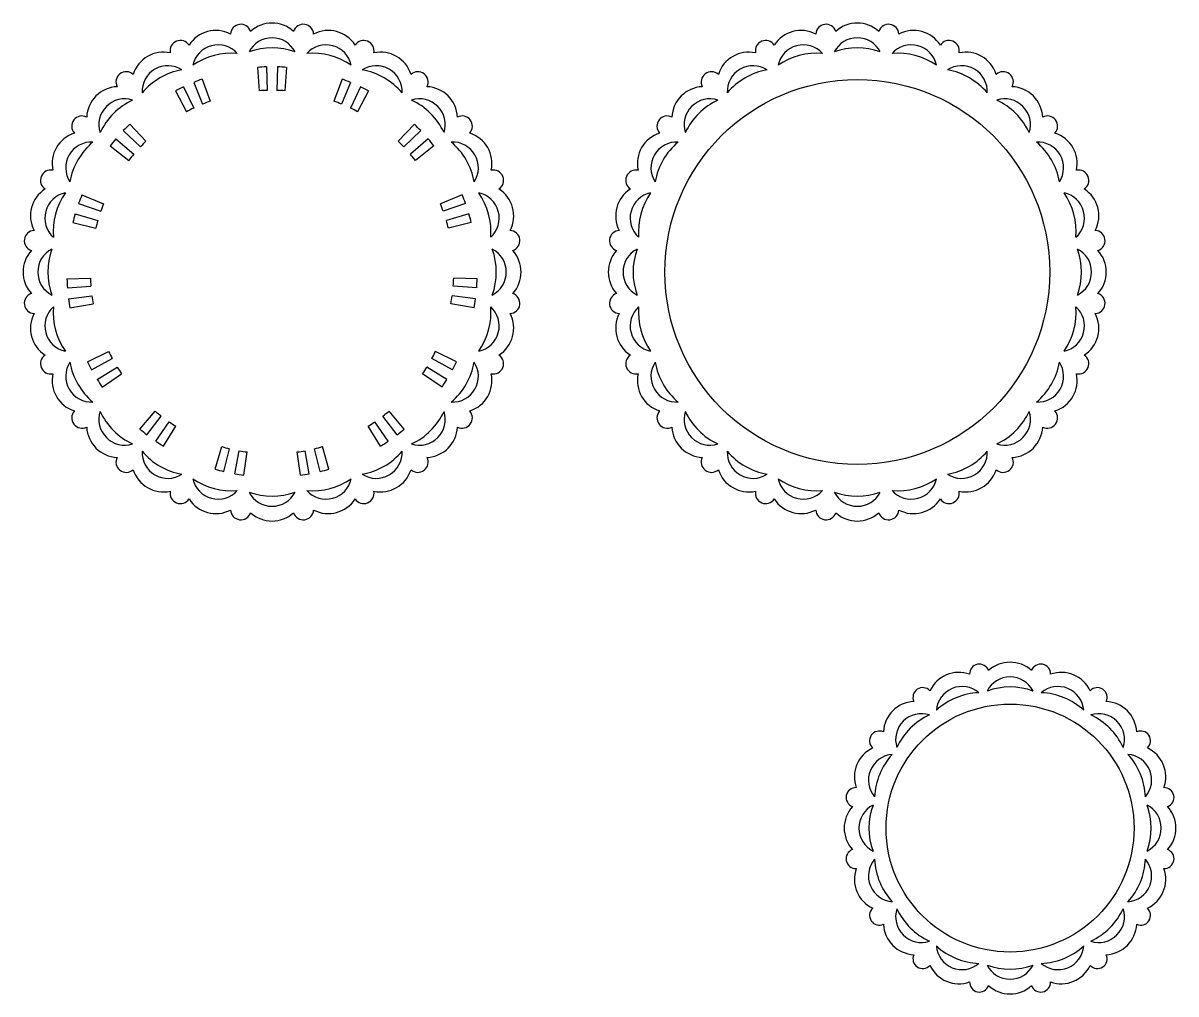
# Model space of a CAD drawing. Extents: x -970 to -444, y -372 to -141.
# Drawn here: x -969.8 to -700.2, y -370.2 to -143.1 of the extents above; entities that cross this region are included whole.
import ezdxf

# ---------------------------------------------------------------- set-up
doc = ezdxf.new("R2010")
doc.units = 0
doc.layers.get('0').update_dxf_attribs({"linetype": 'CONTINUOUS'})

msp = doc.modelspace()

# ---------------------------------------------------------------- linework, layer by layer
for p, q in [((-914.98103, -153.427978), (-914.590332, -158.914083)), ((-912.869083, -153.324265), (-912.720379, -158.822255)), ((-910.273521, -153.324265), (-910.422225, -158.822255)), ((-908.161573, -153.427978), (-908.552271, -158.914083)), ((-927.930397, -156.180451), (-926.055918, -161.351169)), ((-895.212206, -156.180451), (-897.086686, -161.351169)), ((-934.160282, -158.954174), (-931.571961, -163.80707)), ((-932.273105, -158.000421), (-929.901024, -162.962601)), ((-929.901942, -156.944711), (-927.801556, -162.027858)), ((-893.240662, -156.944711), (-895.341048, -162.027858)), ((-890.869498, -158.000421), (-893.24158, -162.962601)), ((-888.982321, -158.954174), (-891.570642, -163.80707)), ((-944.870586, -166.735665), (-941.055043, -170.696932)), ((-878.272018, -166.735665), (-882.087561, -170.696932)), ((-946.360828, -168.235751), (-942.374528, -172.025133)), ((-876.781775, -168.235751), (-880.768075, -172.025133)), ((-949.433694, -171.80351), (-945.095294, -175.184086)), ((-948.097598, -170.164629), (-943.912293, -173.732994)), ((-875.045005, -170.164629), (-879.23031, -173.732994)), ((-873.70891, -171.80351), (-878.047309, -175.184086)), ((-956.053025, -183.268529), (-950.956161, -185.335405)), ((-867.089578, -183.268529), (-872.186442, -185.335405)), ((-956.80429, -185.245061), (-951.621343, -187.08546)), ((-866.338314, -185.245061), (-871.52126, -187.08546)), ((-957.606362, -187.713588), (-952.331512, -189.271134)), ((-865.536241, -187.713588), (-870.811092, -189.271134)), ((-958.160354, -189.754218), (-952.822025, -191.077942)), ((-864.98225, -189.754218), (-870.320579, -191.077942)), ((-959.544171, -202.920359), (-954.047279, -202.735463)), ((-959.426557, -205.031578), (-953.943142, -204.604771)), ((-863.716047, -205.031578), (-869.199461, -204.604771)), ((-863.598433, -202.920359), (-869.095324, -202.735463)), ((-959.155246, -207.612921), (-953.702919, -206.890336)), ((-863.987357, -207.612921), (-869.439684, -206.890336)), ((-958.831343, -209.702459), (-953.41613, -208.740447)), ((-864.31126, -209.702459), (-869.726473, -208.740447)), ((-954.740371, -222.293176), (-949.793915, -219.888478)), ((-868.402232, -222.293176), (-873.348688, -219.888478)), ((-953.774215, -224.174033), (-948.938465, -221.55382)), ((-952.476434, -226.421855), (-947.789388, -223.544079)), ((-870.666169, -226.421855), (-875.353216, -223.544079)), ((-869.368388, -224.174033), (-874.204139, -221.55382)), ((-951.330642, -228.199), (-946.774885, -225.117592)), ((-871.811961, -228.199), (-876.367719, -225.117592)), ((-942.472248, -238.037244), (-938.931514, -233.828538)), ((-880.670356, -238.037244), (-884.211089, -233.828538)), ((-940.824607, -239.362521), (-937.472665, -235.00196)), ((-938.724753, -240.888154), (-935.61342, -236.352781)), ((-884.41785, -240.888154), (-887.529183, -236.352781)), ((-882.317997, -239.362521), (-885.669938, -235.00196)), ((-936.95519, -242.04562), (-934.04662, -237.377621)), ((-886.187413, -242.04562), (-889.095984, -237.377621)), ((-924.86107, -247.43027), (-923.338284, -242.14528)), ((-922.816836, -247.970815), (-921.528285, -242.623887)), ((-900.325768, -247.970815), (-901.614318, -242.623887)), ((-898.281534, -247.43027), (-899.80432, -242.14528)), ((-920.277993, -248.510463), (-919.280352, -243.1017)), ((-918.190633, -248.848115), (-917.432168, -243.400663)), ((-904.95197, -248.848115), (-905.710435, -243.400663)), ((-902.86461, -248.510463), (-903.862252, -243.1017))]:
    msp.add_line(p, q)
for centre, radius in [((-774.699193, -201.306718), 45), ((-738.967706, -331.367689), 29)]:
    msp.add_circle(centre, radius)
for centre, radius, start, end in [((-924.71222, -152.264142), 7.463802, 62.673125, 147.326875), ((-918.883992, -145.761317), 2.405257, 18.051284, 176.948716), ((-911.571302, -150.534108), 7.463802, 47.673125, 132.326875), ((-904.258611, -145.761317), 2.405257, 3.051284, 161.948716), ((-898.430383, -152.264142), 7.463802, 32.673125, 117.326875), ((-787.840112, -152.264142), 7.463802, 62.673125, 147.326875), ((-782.011884, -145.761317), 2.405257, 18.051284, 176.948716), ((-774.699193, -150.534108), 7.463802, 47.673125, 132.326875), ((-767.386503, -145.761317), 2.405257, 3.051284, 161.948716), ((-761.558275, -152.264142), 7.463802, 32.673125, 117.326875), ((-933.011026, -149.546644), 2.405257, 33.051284, 191.948716), ((-924.18731, -154.223134), 6.042112, 42.076656, 167.923344), ((-911.571302, -152.562205), 6.042112, 27.076656, 152.923344), ((-898.955293, -154.223134), 6.042112, 12.076656, 137.923344), ((-890.131577, -149.546644), 2.405257, 348.051284, 146.948716), ((-796.138918, -149.546644), 2.405257, 33.051284, 191.948716), ((-787.315202, -154.223134), 6.042112, 42.076656, 167.923344), ((-774.699193, -152.562205), 6.042112, 27.076656, 152.923344), ((-762.083185, -154.223134), 6.042112, 12.076656, 137.923344), ((-753.259469, -149.546644), 2.405257, 348.051284, 146.948716), ((-936.957607, -157.336348), 7.463802, 77.673125, 162.326875), ((-921.065433, -165.874137), 15.759012, 85.038736, 124.961264), ((-911.571302, -164.624211), 15.759012, 70.038736, 109.961264), ((-902.07717, -165.874137), 15.759012, 55.038736, 94.961264), ((-886.184997, -157.336348), 7.463802, 17.673125, 102.326875), ((-800.085498, -157.336348), 7.463802, 77.673125, 162.326875), ((-784.193325, -165.874137), 15.759012, 85.038736, 124.961264), ((-774.699193, -164.624211), 15.759012, 70.038736, 109.961264), ((-765.205062, -165.874137), 15.759012, 55.038736, 94.961264), ((-749.312888, -157.336348), 7.463802, 17.673125, 102.326875), ((-935.943558, -159.092731), 6.042112, 57.076656, 182.923344), ((-911.571302, -201.306718), 48, 91.549301, 94.073495), ((-911.571302, -201.306718), 48, 85.926505, 88.450699), ((-887.199045, -159.092731), 6.042112, 357.076656, 122.923344), ((-799.07145, -159.092731), 6.042112, 57.076656, 182.923344), ((-750.326937, -159.092731), 6.042112, 357.076656, 122.923344), ((-945.676978, -156.859335), 2.405257, 48.051284, 206.948716), ((-929.912555, -169.538735), 15.759012, 100.038736, 139.961264), ((-911.571302, -201.306718), 48, 109.926505, 112.450699), ((-911.571302, -201.306718), 48, 67.549301, 70.073495), ((-893.230048, -169.538735), 15.759012, 40.038736, 79.961264), ((-877.465625, -156.859335), 2.405257, 333.051284, 131.948716), ((-808.80487, -156.859335), 2.405257, 48.051284, 206.948716), ((-793.040447, -169.538735), 15.759012, 100.038736, 139.961264), ((-756.35794, -169.538735), 15.759012, 40.038736, 79.961264), ((-740.593517, -156.859335), 2.405257, 333.051284, 131.948716), ((-947.472959, -165.405061), 7.463802, 92.673125, 177.326875), ((-911.571302, -201.306718), 48, 115.549301, 118.073495), ((-911.571302, -201.306718), 42.5, 91.549301, 94.073495), ((-911.571302, -201.306718), 42.5, 85.926505, 88.450699), ((-911.571302, -201.306718), 48, 61.926505, 64.450699), ((-875.669645, -165.405061), 7.463802, 2.673125, 87.326875), ((-810.60085, -165.405061), 7.463802, 92.673125, 177.326875), ((-738.797536, -165.405061), 7.463802, 2.673125, 87.326875), ((-946.038877, -166.839142), 6.042112, 72.076656, 197.923344), ((-937.509751, -175.368269), 15.759012, 115.038736, 154.961264), ((-911.571302, -201.306718), 42.5, 109.926505, 112.450699), ((-911.571302, -201.306718), 42.5, 67.549301, 70.073495), ((-877.103726, -166.839142), 6.042112, 342.076656, 107.923344), ((-885.632852, -175.368269), 15.759012, 25.038736, 64.961264), ((-809.166769, -166.839142), 6.042112, 72.076656, 197.923344), ((-800.637643, -175.368269), 15.759012, 115.038736, 154.961264), ((-740.231618, -166.839142), 6.042112, 342.076656, 107.923344), ((-748.760744, -175.368269), 15.759012, 25.038736, 64.961264), ((-911.571302, -201.306718), 42.5, 115.549301, 118.073495), ((-911.571302, -201.306718), 42.5, 61.926505, 64.450699), ((-956.018685, -167.201041), 2.405257, 63.051284, 221.948716), ((-911.571302, -201.306718), 48, 133.926505, 136.450699), ((-911.571302, -201.306718), 48, 43.549301, 46.073495), ((-867.123919, -167.201041), 2.405257, 318.051284, 116.948716), ((-819.146576, -167.201041), 2.405257, 63.051284, 221.948716), ((-730.25181, -167.201041), 2.405257, 318.051284, 116.948716), ((-955.541672, -175.920413), 7.463802, 107.673125, 192.326875), ((-867.600931, -175.920413), 7.463802, 347.673125, 72.326875), ((-818.669564, -175.920413), 7.463802, 107.673125, 192.326875), ((-730.728823, -175.920413), 7.463802, 347.673125, 72.326875), ((-953.785288, -176.934461), 6.042112, 87.076656, 212.923344), ((-943.339284, -182.965464), 15.759012, 130.038736, 169.961264), ((-911.571302, -201.306718), 48, 139.549301, 142.073495), ((-911.571302, -201.306718), 42.5, 133.926505, 136.450699), ((-911.571302, -201.306718), 42.5, 43.549301, 46.073495), ((-911.571302, -201.306718), 48, 37.926505, 40.450699), ((-869.357315, -176.934461), 6.042112, 327.076656, 92.923344), ((-879.803319, -182.965464), 15.759012, 10.038736, 49.961264), ((-816.91318, -176.934461), 6.042112, 87.076656, 212.923344), ((-806.467176, -182.965464), 15.759012, 130.038736, 169.961264), ((-732.485207, -176.934461), 6.042112, 327.076656, 92.923344), ((-742.931211, -182.965464), 15.759012, 10.038736, 49.961264), ((-911.571302, -201.306718), 42.5, 139.549301, 142.073495), ((-911.571302, -201.306718), 42.5, 37.926505, 40.450699), ((-963.331376, -179.866993), 2.405257, 78.051284, 236.948716), ((-859.811228, -179.866993), 2.405257, 303.051284, 101.948716), ((-826.459267, -179.866993), 2.405257, 78.051284, 236.948716), ((-722.93912, -179.866993), 2.405257, 303.051284, 101.948716), ((-960.613877, -188.165799), 7.463802, 122.673125, 207.326875), ((-958.654886, -188.690709), 6.042112, 102.076656, 227.923344), ((-947.003882, -191.812586), 15.759012, 145.038736, 184.961264), ((-911.571302, -201.306718), 48, 157.926505, 160.450699), ((-911.571302, -201.306718), 48, 19.549301, 22.073495), ((-864.487718, -188.690709), 6.042112, 312.076656, 77.923344), ((-876.138721, -191.812586), 15.759012, 355.038736, 34.961264), ((-862.528726, -188.165799), 7.463802, 332.673125, 57.326875), ((-823.741769, -188.165799), 7.463802, 122.673125, 207.326875), ((-821.782778, -188.690709), 6.042112, 102.076656, 227.923344), ((-810.131774, -191.812586), 15.759012, 145.038736, 184.961264), ((-739.266613, -191.812586), 15.759012, 355.038736, 34.961264), ((-727.615609, -188.690709), 6.042112, 312.076656, 77.923344), ((-725.656618, -188.165799), 7.463802, 332.673125, 57.326875), ((-911.571302, -201.306718), 42.5, 157.926505, 160.450699), ((-911.571302, -201.306718), 42.5, 19.549301, 22.073495), ((-911.571302, -201.306718), 48, 163.549301, 166.073495), ((-911.571302, -201.306718), 48, 13.926505, 16.450699), ((-911.571302, -201.306718), 42.5, 163.549301, 166.073495), ((-911.571302, -201.306718), 42.5, 13.926505, 16.450699), ((-967.116703, -193.994027), 2.405257, 93.051284, 251.948716), ((-856.025901, -193.994027), 2.405257, 288.051284, 86.948716), ((-830.244595, -193.994027), 2.405257, 93.051284, 251.948716), ((-719.153792, -193.994027), 2.405257, 288.051284, 86.948716), ((-962.343912, -201.306718), 7.463802, 137.673125, 222.326875), ((-960.315815, -201.306718), 6.042112, 117.076656, 242.923344), ((-948.253808, -201.306718), 15.759012, 160.038736, 199.961264), ((-874.888795, -201.306718), 15.759012, 340.038736, 19.961264), ((-862.826789, -201.306718), 6.042112, 297.076656, 62.923344), ((-860.798691, -201.306718), 7.463802, 317.673125, 42.326875), ((-825.471804, -201.306718), 7.463802, 137.673125, 222.326875), ((-823.443707, -201.306718), 6.042112, 117.076656, 242.923344), ((-811.3817, -201.306718), 15.759012, 160.038736, 199.961264), ((-738.016687, -201.306718), 15.759012, 340.038736, 19.961264), ((-725.95468, -201.306718), 6.042112, 297.076656, 62.923344), ((-723.926583, -201.306718), 7.463802, 317.673125, 42.326875), ((-911.571302, -201.306718), 48, 181.926505, 184.450699), ((-911.571302, -201.306718), 42.5, 181.926505, 184.450699), ((-911.571302, -201.306718), 42.5, 355.549301, 358.073495), ((-911.571302, -201.306718), 48, 355.549301, 358.073495), ((-967.116703, -208.619409), 2.405257, 108.051284, 266.948716), ((-911.571302, -201.306718), 48, 187.549301, 190.073495), ((-911.571302, -201.306718), 42.5, 187.549301, 190.073495), ((-911.571302, -201.306718), 42.5, 349.926505, 352.450699), ((-911.571302, -201.306718), 48, 349.926505, 352.450699), ((-856.025901, -208.619409), 2.405257, 273.051284, 71.948716), ((-830.244595, -208.619409), 2.405257, 108.051284, 266.948716), ((-719.153792, -208.619409), 2.405257, 273.051284, 71.948716), ((-958.654886, -213.922726), 6.042112, 132.076656, 257.923344), ((-947.003882, -210.800849), 15.759012, 175.038736, 214.961264), ((-864.487718, -213.922726), 6.042112, 282.076656, 47.923344), ((-876.138721, -210.800849), 15.759012, 325.038736, 4.961264), ((-821.782778, -213.922726), 6.042112, 132.076656, 257.923344), ((-810.131774, -210.800849), 15.759012, 175.038736, 214.961264), ((-739.266613, -210.800849), 15.759012, 325.038736, 4.961264), ((-727.615609, -213.922726), 6.042112, 282.076656, 47.923344), ((-960.613877, -214.447636), 7.463802, 152.673125, 237.326875), ((-862.528726, -214.447636), 7.463802, 302.673125, 27.326875), ((-823.741769, -214.447636), 7.463802, 152.673125, 237.326875), ((-725.656618, -214.447636), 7.463802, 302.673125, 27.326875), ((-963.331376, -222.746442), 2.405257, 123.051284, 281.948716), ((-911.571302, -201.306718), 42.5, 205.926505, 208.450699), ((-911.571302, -201.306718), 42.5, 331.549301, 334.073495), ((-859.811228, -222.746442), 2.405257, 258.051284, 56.948716), ((-826.459267, -222.746442), 2.405257, 123.051284, 281.948716), ((-722.93912, -222.746442), 2.405257, 258.051284, 56.948716), ((-953.785288, -225.678974), 6.042112, 147.076656, 272.923344), ((-943.339284, -219.647971), 15.759012, 190.038736, 229.961264), ((-911.571302, -201.306718), 48, 205.926505, 208.450699), ((-911.571302, -201.306718), 42.5, 211.549301, 214.073495), ((-911.571302, -201.306718), 42.5, 325.926505, 328.450699), ((-869.357315, -225.678974), 6.042112, 267.076656, 32.923344), ((-879.803319, -219.647971), 15.759012, 310.038736, 349.961264), ((-911.571302, -201.306718), 48, 331.549301, 334.073495), ((-816.91318, -225.678974), 6.042112, 147.076656, 272.923344), ((-806.467176, -219.647971), 15.759012, 190.038736, 229.961264), ((-742.931211, -219.647971), 15.759012, 310.038736, 349.961264), ((-732.485207, -225.678974), 6.042112, 267.076656, 32.923344), ((-955.541672, -226.693023), 7.463802, 167.673125, 252.326875), ((-911.571302, -201.306718), 48, 211.549301, 214.073495), ((-911.571302, -201.306718), 48, 325.926505, 328.450699), ((-867.600931, -226.693023), 7.463802, 287.673125, 12.326875), ((-818.669564, -226.693023), 7.463802, 167.673125, 252.326875), ((-730.728823, -226.693023), 7.463802, 287.673125, 12.326875), ((-956.018685, -235.412394), 2.405257, 138.051284, 296.948716), ((-946.038877, -235.774294), 6.042112, 162.076656, 287.923344), ((-937.509751, -227.245167), 15.759012, 205.038736, 244.961264), ((-911.571302, -201.306718), 42.5, 229.926505, 232.450699), ((-911.571302, -201.306718), 42.5, 307.549301, 310.073495), ((-877.103726, -235.774294), 6.042112, 252.076656, 17.923344), ((-885.632852, -227.245167), 15.759012, 295.038736, 334.961264), ((-867.123919, -235.412394), 2.405257, 243.051284, 41.948716), ((-819.146576, -235.412394), 2.405257, 138.051284, 296.948716), ((-809.166769, -235.774294), 6.042112, 162.076656, 287.923344), ((-800.637643, -227.245167), 15.759012, 205.038736, 244.961264), ((-740.231618, -235.774294), 6.042112, 252.076656, 17.923344), ((-748.760744, -227.245167), 15.759012, 295.038736, 334.961264), ((-730.25181, -235.412394), 2.405257, 243.051284, 41.948716), ((-911.571302, -201.306718), 42.5, 235.549301, 238.073495), ((-911.571302, -201.306718), 42.5, 301.926505, 304.450699), ((-947.472959, -237.208375), 7.463802, 182.673125, 267.326875), ((-911.571302, -201.306718), 48, 229.926505, 232.450699), ((-911.571302, -201.306718), 48, 307.549301, 310.073495), ((-875.669645, -237.208375), 7.463802, 272.673125, 357.326875), ((-810.60085, -237.208375), 7.463802, 182.673125, 267.326875), ((-738.797536, -237.208375), 7.463802, 272.673125, 357.326875), ((-911.571302, -201.306718), 48, 235.549301, 238.073495), ((-911.571302, -201.306718), 42.5, 253.926505, 256.450699), ((-911.571302, -201.306718), 42.5, 283.549301, 286.073495), ((-911.571302, -201.306718), 48, 301.926505, 304.450699), ((-945.676978, -245.754101), 2.405257, 153.051284, 311.948716), ((-935.943558, -243.520705), 6.042112, 177.076656, 302.923344), ((-929.912555, -233.074701), 15.759012, 220.038736, 259.961264), ((-911.571302, -201.306718), 42.5, 259.549301, 262.073495), ((-911.571302, -201.306718), 42.5, 277.926505, 280.450699), ((-887.199045, -243.520705), 6.042112, 237.076656, 2.923344), ((-893.230048, -233.074701), 15.759012, 280.038736, 319.961264), ((-877.465625, -245.754101), 2.405257, 228.051284, 26.948716), ((-808.80487, -245.754101), 2.405257, 153.051284, 311.948716), ((-799.07145, -243.520705), 6.042112, 177.076656, 302.923344), ((-793.040447, -233.074701), 15.759012, 220.038736, 259.961264), ((-756.35794, -233.074701), 15.759012, 280.038736, 319.961264), ((-750.326937, -243.520705), 6.042112, 237.076656, 2.923344), ((-740.593517, -245.754101), 2.405257, 228.051284, 26.948716), ((-936.957607, -245.277088), 7.463802, 197.673125, 282.326875), ((-911.571302, -201.306718), 48, 253.926505, 256.450699), ((-911.571302, -201.306718), 48, 283.549301, 286.073495), ((-886.184997, -245.277088), 7.463802, 257.673125, 342.326875), ((-800.085498, -245.277088), 7.463802, 197.673125, 282.326875), ((-749.312888, -245.277088), 7.463802, 257.673125, 342.326875), ((-921.065433, -236.739298), 15.759012, 235.038736, 274.961264), ((-924.18731, -248.390302), 6.042112, 192.076656, 317.923344), ((-911.571302, -201.306718), 48, 259.549301, 262.073495), ((-911.571302, -201.306718), 48, 277.926505, 280.450699), ((-902.07717, -236.739298), 15.759012, 265.038736, 304.961264), ((-898.955293, -248.390302), 6.042112, 222.076656, 347.923344), ((-784.193325, -236.739298), 15.759012, 235.038736, 274.961264), ((-787.315202, -248.390302), 6.042112, 192.076656, 317.923344), ((-765.205062, -236.739298), 15.759012, 265.038736, 304.961264), ((-762.083185, -248.390302), 6.042112, 222.076656, 347.923344), ((-933.011026, -253.066792), 2.405257, 168.051284, 326.948716), ((-911.571302, -237.989225), 15.759012, 250.038736, 289.961264), ((-911.571302, -250.051231), 6.042112, 207.076656, 332.923344), ((-890.131577, -253.066792), 2.405257, 213.051284, 11.948716), ((-796.138918, -253.066792), 2.405257, 168.051284, 326.948716), ((-774.699193, -237.989225), 15.759012, 250.038736, 289.961264), ((-774.699193, -250.051231), 6.042112, 207.076656, 332.923344), ((-753.259469, -253.066792), 2.405257, 213.051284, 11.948716), ((-924.71222, -250.349293), 7.463802, 212.673125, 297.326875), ((-898.430383, -250.349293), 7.463802, 242.673125, 327.326875), ((-787.840112, -250.349293), 7.463802, 212.673125, 297.326875), ((-761.558275, -250.349293), 7.463802, 242.673125, 327.326875), ((-918.883992, -256.852119), 2.405257, 183.051284, 341.948716), ((-911.571302, -252.079328), 7.463802, 227.673125, 312.326875), ((-904.258611, -256.852119), 2.405257, 198.051284, 356.948716), ((-782.011884, -256.852119), 2.405257, 183.051284, 341.948716), ((-774.699193, -252.079328), 7.463802, 227.673125, 312.326875), ((-767.386503, -256.852119), 2.405257, 198.051284, 356.948716), ((-746.1401, -295.30963), 2.287721, 20.23176, 182.26824), ((-738.967706, -300.036598), 7.463802, 47.673125, 132.326875), ((-731.795312, -295.30963), 2.287721, 357.73176, 159.76824), ((-750.957595, -302.421535), 7.463802, 70.173125, 154.826875), ((-738.967706, -302.064695), 6.042112, 27.076656, 152.923344), ((-726.977816, -302.421535), 7.463802, 25.173125, 109.826875), ((-759.392955, -300.799143), 2.287721, 42.73176, 204.76824), ((-750.181476, -304.295252), 6.042112, 49.576656, 175.423344), ((-738.967706, -314.126701), 15.759012, 70.038736, 109.961264), ((-727.753935, -304.295252), 6.042112, 4.576656, 130.423344), ((-718.542456, -300.799143), 2.287721, 335.23176, 137.26824), ((-761.122133, -309.213262), 7.463802, 92.673125, 177.326875), ((-745.565546, -315.439093), 15.759012, 92.538736, 132.461264), ((-732.369865, -315.439093), 15.759012, 47.538736, 87.461264), ((-716.813279, -309.213262), 7.463802, 2.673125, 87.326875), ((-759.688052, -310.647343), 6.042112, 72.076656, 197.923344), ((-718.24736, -310.647343), 6.042112, 342.076656, 107.923344), ((-751.158925, -319.176469), 15.759012, 115.038736, 154.961264), ((-726.776487, -319.176469), 15.759012, 25.038736, 64.961264), ((-769.536252, -310.942439), 2.287721, 65.23176, 227.26824), ((-708.39916, -310.942439), 2.287721, 312.73176, 114.76824), ((-767.913859, -319.377799), 7.463802, 115.173125, 199.826875), ((-710.021552, -319.377799), 7.463802, 340.173125, 64.826875), ((-766.040142, -320.153918), 6.042112, 94.576656, 220.423344), ((-754.896301, -324.769848), 15.759012, 137.538736, 177.461264), ((-723.03911, -324.769848), 15.759012, 2.538736, 42.461264), ((-711.895269, -320.153918), 6.042112, 319.576656, 85.423344), ((-775.025764, -324.195295), 2.287721, 87.73176, 249.76824), ((-702.909647, -324.195295), 2.287721, 290.23176, 92.26824), ((-768.2707, -331.367689), 6.042112, 117.076656, 242.923344), ((-756.208693, -331.367689), 15.759012, 160.038736, 199.961264), ((-721.726718, -331.367689), 15.759012, 340.038736, 19.961264), ((-709.664712, -331.367689), 6.042112, 297.076656, 62.923344), ((-770.298797, -331.367689), 7.463802, 137.673125, 222.326875), ((-707.636615, -331.367689), 7.463802, 317.673125, 42.326875), ((-775.025764, -338.540082), 2.287721, 110.23176, 272.26824), ((-702.909647, -338.540082), 2.287721, 267.73176, 69.76824), ((-766.040142, -342.581459), 6.042112, 139.576656, 265.423344), ((-754.896301, -337.965529), 15.759012, 182.538736, 222.461264), ((-723.03911, -337.965529), 15.759012, 317.538736, 357.461264), ((-711.895269, -342.581459), 6.042112, 274.576656, 40.423344), ((-767.913859, -343.357578), 7.463802, 160.173125, 244.826875), ((-710.021552, -343.357578), 7.463802, 295.173125, 19.826875), ((-769.536252, -351.792938), 2.287721, 132.73176, 294.76824), ((-759.688052, -352.088034), 6.042112, 162.076656, 287.923344), ((-751.158925, -343.558908), 15.759012, 205.038736, 244.961264), ((-718.24736, -352.088034), 6.042112, 252.076656, 17.923344), ((-726.776487, -343.558908), 15.759012, 295.038736, 334.961264), ((-708.39916, -351.792938), 2.287721, 245.23176, 47.26824), ((-761.122133, -353.522115), 7.463802, 182.673125, 267.326875), ((-716.813279, -353.522115), 7.463802, 272.673125, 357.326875), ((-759.392955, -361.936234), 2.287721, 155.23176, 317.26824), ((-745.565546, -347.296284), 15.759012, 227.538736, 267.461264), ((-750.181476, -358.440125), 6.042112, 184.576656, 310.423344), ((-732.369865, -347.296284), 15.759012, 272.538736, 312.461264), ((-727.753935, -358.440125), 6.042112, 229.576656, 355.423344), ((-718.542456, -361.936234), 2.287721, 222.73176, 24.76824), ((-750.957595, -360.313842), 7.463802, 205.173125, 289.826875), ((-738.967706, -348.608676), 15.759012, 250.038736, 289.961264), ((-738.967706, -360.670682), 6.042112, 207.076656, 332.923344), ((-726.977816, -360.313842), 7.463802, 250.173125, 334.826875), ((-746.1401, -367.425747), 2.287721, 177.73176, 339.76824), ((-738.967706, -362.69878), 7.463802, 227.673125, 312.326875), ((-731.795312, -367.425747), 2.287721, 200.23176, 2.26824)]:
    msp.add_arc(centre, radius, start, end)

doc.saveas('drawing.dxf')
